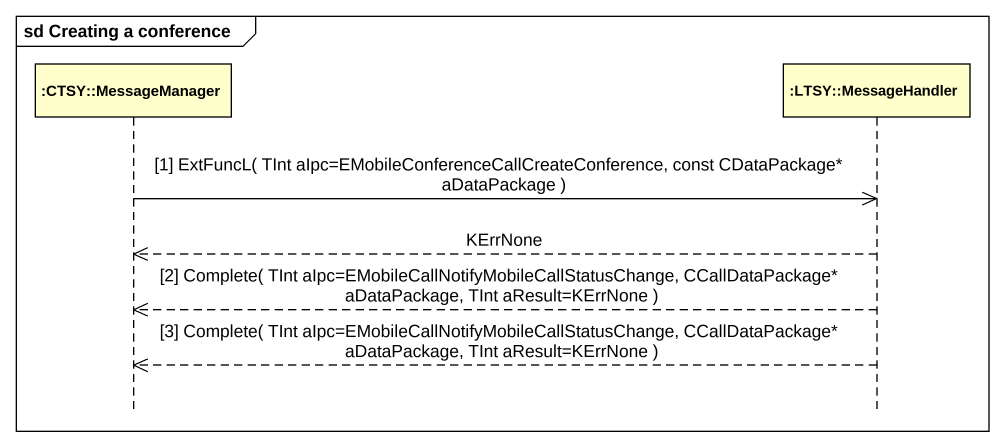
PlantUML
@startuml
mainframe sd Creating a conference
hide footbox
participant ":CTSY::MessageManager" as CTSY_MessageManager
participant ":LTSY::MessageHandler" as LTSY_MessageHandler

CTSY_MessageManager ->> LTSY_MessageHandler : [1] ExtFuncL( TInt aIpc=EMobileConferenceCallCreateConference, const CDataPackage* aDataPackage )
LTSY_MessageHandler -->> CTSY_MessageManager : KErrNone
LTSY_MessageHandler -->> CTSY_MessageManager : [2] Complete( TInt aIpc=EMobileCallNotifyMobileCallStatusChange, CCallDataPackage* aDataPackage, TInt aResult=KErrNone )
LTSY_MessageHandler -->> CTSY_MessageManager : [3] Complete( TInt aIpc=EMobileCallNotifyMobileCallStatusChange, CCallDataPackage* aDataPackage, TInt aResult=KErrNone )
@enduml
